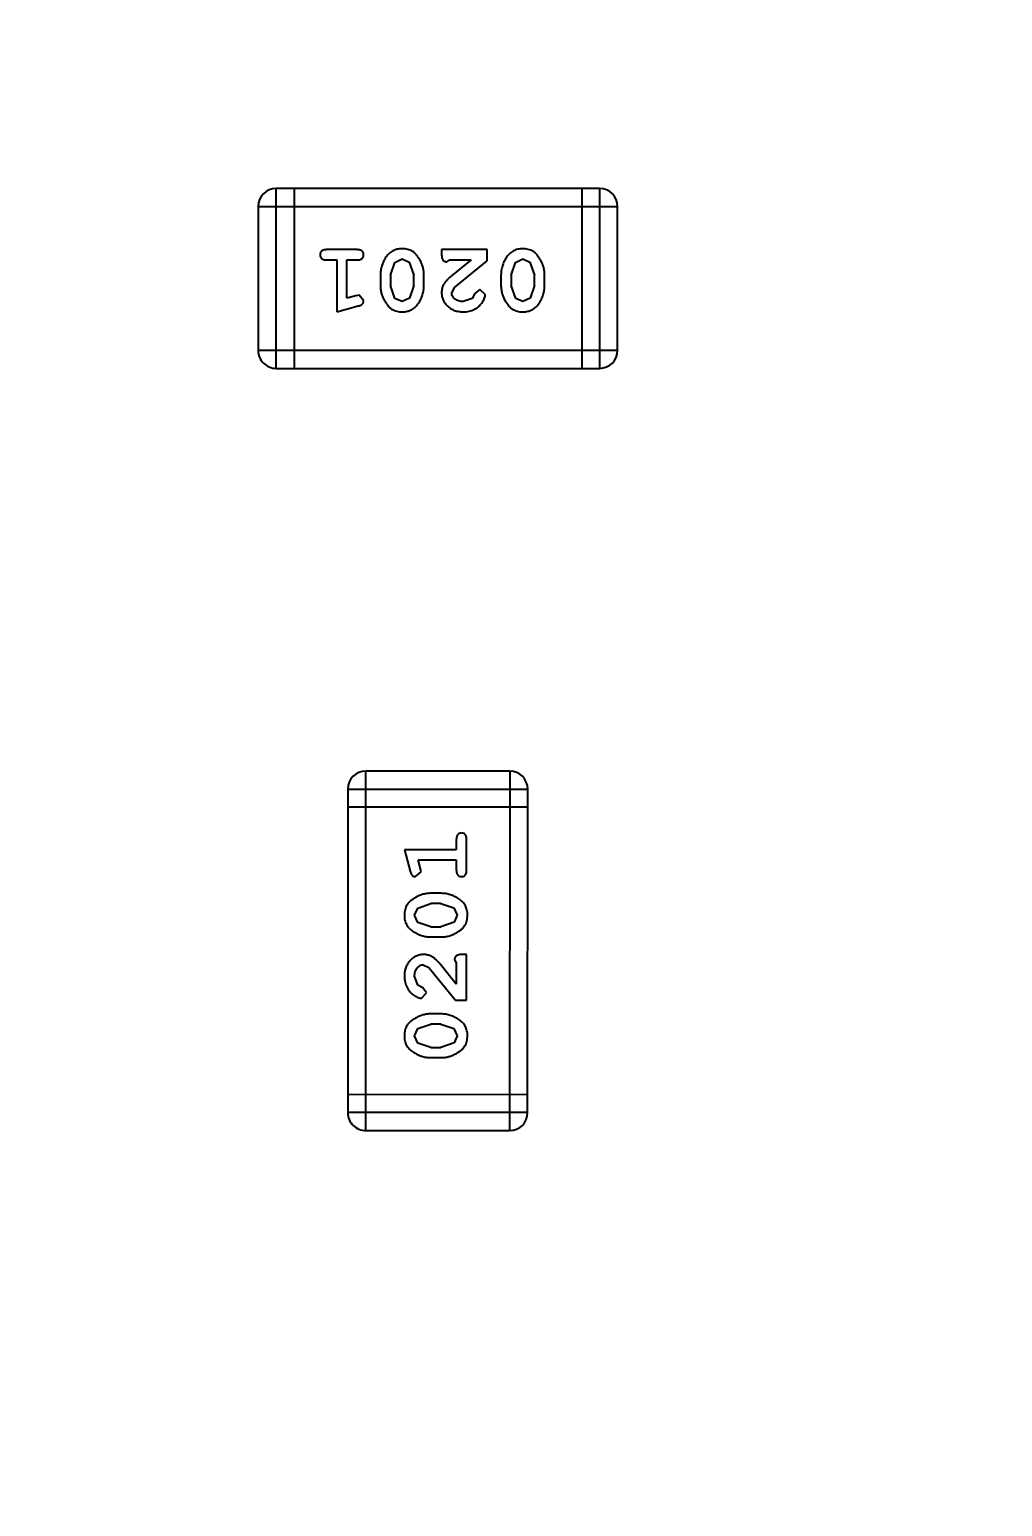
# Model space of a CAD drawing. Header units: inches. Extents: x -37.2 to 29.4, y -3.8 to 37.3.
# Drawn here: x -24.673 to -23.023, y 17.306 to 19.81 of the extents above; entities that cross this region are included whole.
import ezdxf

# ---------------------------------------------------------------- set-up
doc = ezdxf.new("R2010")
doc.units = ezdxf.units.IN
doc.header["$LTSCALE"] = 1.21
doc.header["$MEASUREMENT"] = 0
doc.header["$PDMODE"] = 3
doc.header["$PDSIZE"] = 0.3125
doc.layers.get('0').update_dxf_attribs({"linetype": 'CONTINUOUS'})
doc.layers.get('Defpoints').update_dxf_attribs({"linetype": 'CONTINUOUS'})
doc.layers.add('DIM', color=3, linetype='CONTINUOUS')
doc.styles.get("Standard").update_dxf_attribs({"font": 'txt', "width": 0.8})
doc.dimstyles.get("Standard").update_dxf_attribs({"dimtxt": 0.15625, "dimasz": 0.1875, "dimexe": 0.125, "dimexo": 0.0625, "dimgap": 0.09, "dimtad": 0, "dimtih": 1, "dimtoh": 1, "dimzin": 4, "dimdsep": 46, "dimtxsty": 'STANDARD', "dimblk": '_FILLED', "dimblk1": '_FILLED', "dimblk2": '_FILLED', "dimcen": 0.09, "dimazin": 1, "dimtp": 0.01, "dimtm": 0.01, "dimtfac": 1, "dimtofl": 0, "dimtmove": 0, "dimatfit": 3, "dimldrblk": '_FILLED', "dimfxl": 1, "dimtolj": 1, "dimtzin": 4, "dimarcsym": 0})

# ---------------------------------------------------------------- blocks, each defined once
blk = doc.blocks.new('_FILLED')
at = {"color": 0, "linetype": 'ByBlock'}
blk.add_solid([(0, 0), (-1, 0.1667), (-1, -0.1667)], dxfattribs=at)
blk = doc.blocks.new('*D5')
at = {"layer": 'Defpoints', "color": 0}
for p in [(-36.4962, 28.4485), (-28.0296, 28.4485), (-12.0218, 0.4472)]:
    blk.add_point(p, dxfattribs=at)
at = {"layer": 'DIM', "color": 0, "lineweight": -2}
for p, q in [((-28.0921, 28.4485), (-36.6212, 28.4485)), ((-36.4962, 27.4485), (-36.4962, 16.0045)), ((-36.4962, 1.4472), (-36.4962, 12.8912)), ((-12.0843, 0.4472), (-36.6212, 0.4472))]:
    blk.add_line(p, q, dxfattribs=at)
for p, rotation in [((-36.4962, 28.4485), 90), ((-36.4962, 0.4472), 270)]:
    blk.add_blockref('_FILLED', p, dxfattribs=dict(at, rotation=rotation))
at = {"layer": 'DIM', "color": 0, "insert": (-36.4962, 14.4478), "char_height": 1, "attachment_point": 5, "rotation": 90}
blk.add_mtext('\\A1;28.00', dxfattribs=at)

msp = doc.modelspace()

# ---------------------------------------------------------------- linework, layer by layer
at = {"color": 7, "linetype": 'Continuous'}
for p, q in [((-24.2547, 19.2356), (-24.2547, 19.5404)), ((-23.7061, 19.5404), (-24.2547, 19.5404)), ((-24.2242, 19.5404), (-24.2242, 19.2356)), ((-23.7365, 19.5404), (-23.7366, 19.2356)), ((-23.7061, 19.5404), (-23.7061, 19.2356)), ((-24.2852, 19.51), (-24.2852, 19.2661)), ((-24.2852, 19.51), (-23.6756, 19.5099)), ((-23.6756, 19.2661), (-23.6756, 19.5099)), ((-24.1173, 19.4368), (-24.1692, 19.4368)), ((-23.9741, 19.4368), (-23.9741, 19.4289)), ((-23.897, 19.4368), (-23.9741, 19.4368)), ((-23.897, 19.4179), (-23.897, 19.4368)), ((-24.1692, 19.4195), (-24.1519, 19.4195)), ((-24.1519, 19.4195), (-24.1519, 19.3314)), ((-24.1346, 19.3545), (-24.1346, 19.4195)), ((-24.1346, 19.4195), (-24.1173, 19.4195)), ((-24.0606, 19.3935), (-24.0534, 19.4153)), ((-24.0534, 19.4153), (-24.0411, 19.4211)), ((-24.0411, 19.4211), (-24.0289, 19.4158)), ((-24.0289, 19.4158), (-24.0213, 19.3935)), ((-23.9654, 19.4163), (-23.9599, 19.4195)), ((-23.9599, 19.4195), (-23.9238, 19.4195)), ((-23.9238, 19.4195), (-23.9573, 19.3924)), ((-23.952, 19.3729), (-23.897, 19.4179)), ((-23.8561, 19.3935), (-23.8489, 19.4152)), ((-23.8489, 19.4152), (-23.8366, 19.421)), ((-23.8366, 19.421), (-23.8244, 19.4158)), ((-23.8244, 19.4158), (-23.8168, 19.3935)), ((-24.0779, 19.3938), (-24.0779, 19.376)), ((-24.0606, 19.3935), (-24.0606, 19.3763)), ((-24.0213, 19.3763), (-24.0213, 19.3935)), ((-24.004, 19.376), (-24.004, 19.3937)), ((-23.8734, 19.3937), (-23.8734, 19.376)), ((-23.8561, 19.3935), (-23.8561, 19.3763)), ((-23.8168, 19.3763), (-23.8168, 19.3935)), ((-23.7995, 19.376), (-23.7995, 19.3937)), ((-24.1195, 19.3587), (-24.1346, 19.3545)), ((-24.1141, 19.3597), (-24.1195, 19.3587)), ((-24.1062, 19.3504), (-24.1141, 19.3597)), ((-24.0531, 19.354), (-24.0606, 19.3763)), ((-24.0409, 19.3487), (-24.0531, 19.354)), ((-24.0285, 19.3545), (-24.0409, 19.3487)), ((-24.0213, 19.3763), (-24.0285, 19.3545)), ((-23.9568, 19.3632), (-23.952, 19.3729)), ((-23.9224, 19.3541), (-23.9373, 19.3487)), ((-23.9175, 19.3626), (-23.9224, 19.3541)), ((-23.909, 19.3691), (-23.9175, 19.3626)), ((-23.9002, 19.3607), (-23.909, 19.3691)), ((-23.8485, 19.354), (-23.8561, 19.3763)), ((-23.8364, 19.3487), (-23.8485, 19.354)), ((-23.824, 19.3545), (-23.8364, 19.3487)), ((-23.8168, 19.3763), (-23.824, 19.3545)), ((-24.1519, 19.3314), (-24.1153, 19.3413)), ((-23.6756, 19.2661), (-24.2852, 19.2661)), ((-24.2547, 19.2356), (-23.7061, 19.2356)), ((-24.1025, 17.9434), (-24.1025, 18.553)), ((-23.8586, 18.553), (-24.1025, 18.553)), ((-23.8586, 18.553), (-23.8587, 17.9434)), ((-24.1329, 18.5225), (-24.133, 17.9739)), ((-24.1329, 18.5225), (-23.8281, 18.5225)), ((-23.8282, 17.9739), (-23.8281, 18.5225)), ((-23.8281, 18.492), (-24.1329, 18.492)), ((-23.9491, 18.437), (-23.9491, 18.4197)), ((-23.9318, 18.385), (-23.9318, 18.437)), ((-24.0372, 18.4197), (-24.0273, 18.3831)), ((-23.9491, 18.4197), (-24.0372, 18.4197)), ((-24.0099, 18.3873), (-24.014, 18.4024)), ((-24.014, 18.4024), (-23.9491, 18.4024)), ((-23.9491, 18.4024), (-23.9491, 18.385)), ((-24.0181, 18.374), (-24.0089, 18.3819)), ((-24.0089, 18.3819), (-24.0099, 18.3873)), ((-24.0146, 18.3208), (-23.9923, 18.3284)), ((-23.9748, 18.3457), (-23.9926, 18.3457)), ((-23.9751, 18.3284), (-23.9923, 18.3284)), ((-23.9751, 18.3284), (-23.9533, 18.3212)), ((-24.0199, 18.3087), (-24.0146, 18.3208)), ((-24.0141, 18.2963), (-24.0199, 18.3087)), ((-23.9533, 18.3212), (-23.9475, 18.3089)), ((-23.9475, 18.3089), (-23.9528, 18.2967)), ((-23.9923, 18.2891), (-24.0141, 18.2963)), ((-23.9923, 18.2891), (-23.9751, 18.2891)), ((-23.9528, 18.2967), (-23.9751, 18.2891)), ((-23.9926, 18.2718), (-23.9748, 18.2718)), ((-23.9522, 18.2332), (-23.9491, 18.2277)), ((-23.9491, 18.2277), (-23.9491, 18.1915)), ((-23.9318, 18.2419), (-23.9397, 18.2419)), ((-23.9318, 18.1648), (-23.9318, 18.2419)), ((-24.0145, 18.1902), (-24.0199, 18.2051)), ((-24.0054, 18.2246), (-23.9956, 18.2198)), ((-23.9956, 18.2198), (-23.9507, 18.1648)), ((-23.9491, 18.1915), (-23.9761, 18.2251)), ((-24.006, 18.1853), (-24.0145, 18.1902)), ((-24.0079, 18.168), (-23.9994, 18.1768)), ((-23.9994, 18.1768), (-24.006, 18.1853)), ((-23.9507, 18.1648), (-23.9318, 18.1648)), ((-23.9748, 18.1412), (-23.9926, 18.1412)), ((-24.0199, 18.1042), (-24.0146, 18.1163)), ((-24.0141, 18.0918), (-24.0199, 18.1042)), ((-24.0146, 18.1163), (-23.9923, 18.1239)), ((-23.9751, 18.1239), (-23.9923, 18.1239)), ((-23.9751, 18.1239), (-23.9533, 18.1167)), ((-23.9533, 18.1167), (-23.9475, 18.1044)), ((-23.9475, 18.1044), (-23.9528, 18.0922)), ((-23.9923, 18.0846), (-24.0141, 18.0918)), ((-23.9923, 18.0846), (-23.9751, 18.0846)), ((-23.9528, 18.0922), (-23.9751, 18.0846)), ((-23.9926, 18.0673), (-23.9748, 18.0673)), ((-23.8282, 18.0043), (-24.133, 18.0044)), ((-23.8282, 17.9739), (-24.133, 17.9739)), ((-24.1025, 17.9434), (-23.8587, 17.9434))]:
    msp.add_line(p, q, dxfattribs=at)
for centre, start, end in [((-24.2547, 19.51), 89.9955, 179.9955), ((-23.7061, 19.5099), 359.9955, 89.9955), ((-24.2547, 19.2661), 179.9955, 269.9955), ((-23.7061, 19.2661), 269.9955, 359.9955), ((-24.1025, 18.5225), 89.9955, 179.9955), ((-23.8586, 18.5225), 359.9955, 89.9955), ((-24.1025, 17.9739), 179.9955, 269.9955), ((-23.8587, 17.9739), 269.9955, 359.9955)]:
    msp.add_arc(centre, 0.0305, start, end, dxfattribs=at)
for points, knots in [([(-24.1692, 19.4368), (-24.1701, 19.4368), (-24.1717, 19.4367), (-24.1741, 19.4363), (-24.176, 19.4356), (-24.1776, 19.4345), (-24.1787, 19.4331), (-24.1796, 19.4316), (-24.1801, 19.4299), (-24.1801, 19.4288), (-24.1802, 19.4281)], [0, 0, 0, 0, 0.169012, 0.317488, 0.445429, 0.560977, 0.67065, 0.776666, 0.88492, 1, 1, 1, 1]), ([(-24.1802, 19.4281), (-24.1801, 19.4275), (-24.1801, 19.4264), (-24.1796, 19.4247), (-24.1787, 19.4232), (-24.1776, 19.4219), (-24.176, 19.4208), (-24.1741, 19.42), (-24.1717, 19.4196), (-24.1701, 19.4195), (-24.1692, 19.4195)], [0, 0, 0, 0, 0.11517, 0.223509, 0.328254, 0.438012, 0.553651, 0.682263, 0.830856, 1, 1, 1, 1]), ([(-24.1062, 19.4281), (-24.1063, 19.4288), (-24.1063, 19.4299), (-24.1068, 19.4316), (-24.1077, 19.4331), (-24.1088, 19.4345), (-24.1104, 19.4355), (-24.1124, 19.4363), (-24.1147, 19.4367), (-24.1164, 19.4368), (-24.1173, 19.4368)], [0, 0, 0, 0, 0.115051, 0.223278, 0.329269, 0.437893, 0.554681, 0.682591, 0.83103, 1, 1, 1, 1]), ([(-24.1173, 19.4195), (-24.1164, 19.4195), (-24.1147, 19.4196), (-24.1123, 19.42), (-24.1104, 19.4208), (-24.1088, 19.4218), (-24.1077, 19.4232), (-24.1068, 19.4247), (-24.1063, 19.4263), (-24.1063, 19.4275), (-24.1062, 19.4281)], [0, 0, 0, 0, 0.169102, 0.317658, 0.446239, 0.563118, 0.671828, 0.776546, 0.884858, 1, 1, 1, 1]), ([(-24.041, 19.4384), (-24.0425, 19.4383), (-24.0453, 19.4383), (-24.0494, 19.4375), (-24.0532, 19.4364), (-24.0568, 19.4348), (-24.0601, 19.4328), (-24.0632, 19.4303), (-24.066, 19.4273), (-24.0684, 19.424), (-24.0706, 19.4204), (-24.0726, 19.4167), (-24.0742, 19.413), (-24.0756, 19.4092), (-24.0766, 19.4054), (-24.0774, 19.4016), (-24.0778, 19.3977), (-24.0779, 19.3951), (-24.0779, 19.3938)], [0, 0, 0, 0, 0.067217, 0.131051, 0.19272, 0.252824, 0.312745, 0.373449, 0.436041, 0.501494, 0.567761, 0.632087, 0.695096, 0.757109, 0.817993, 0.878657, 0.939311, 1, 1, 1, 1]), ([(-24.004, 19.3937), (-24.004, 19.3948), (-24.004, 19.3969), (-24.0044, 19.4001), (-24.0048, 19.4033), (-24.0055, 19.4063), (-24.0064, 19.4094), (-24.0075, 19.4124), (-24.0088, 19.4153), (-24.0103, 19.4182), (-24.0118, 19.421), (-24.0135, 19.4235), (-24.0151, 19.4258), (-24.0168, 19.4279), (-24.0185, 19.4298), (-24.0202, 19.4315), (-24.0219, 19.4329), (-24.0243, 19.4345), (-24.0274, 19.4361), (-24.0316, 19.4374), (-24.0362, 19.4382), (-24.0394, 19.4383), (-24.041, 19.4384)], [0, 0, 0, 0, 0.049886, 0.09882, 0.148132, 0.19689, 0.246038, 0.295176, 0.345305, 0.395692, 0.445312, 0.491875, 0.535813, 0.577009, 0.616081, 0.652689, 0.687585, 0.720206, 0.785062, 0.85223, 0.923759, 1, 1, 1, 1]), ([(-23.9741, 19.4289), (-23.9741, 19.4278), (-23.974, 19.4259), (-23.9736, 19.4232), (-23.9729, 19.4209), (-23.9719, 19.4192), (-23.9705, 19.4179), (-23.969, 19.417), (-23.9673, 19.4164), (-23.9661, 19.4164), (-23.9654, 19.4163)], [0, 0, 0, 0, 0.1844, 0.34094, 0.473574, 0.586824, 0.690029, 0.789175, 0.890445, 1, 1, 1, 1]), ([(-23.8365, 19.4383), (-23.838, 19.4383), (-23.8408, 19.4382), (-23.8449, 19.4375), (-23.8487, 19.4364), (-23.8523, 19.4348), (-23.8556, 19.4328), (-23.8586, 19.4303), (-23.8615, 19.4273), (-23.8639, 19.4239), (-23.8661, 19.4203), (-23.8681, 19.4167), (-23.8697, 19.4129), (-23.8711, 19.4092), (-23.8721, 19.4054), (-23.8729, 19.4015), (-23.8733, 19.3976), (-23.8734, 19.395), (-23.8734, 19.3937)], [0, 0, 0, 0, 0.067217, 0.131051, 0.19272, 0.252824, 0.312745, 0.373449, 0.436041, 0.501494, 0.567761, 0.632087, 0.695096, 0.757109, 0.817993, 0.878657, 0.939311, 1, 1, 1, 1]), ([(-23.7995, 19.3937), (-23.7995, 19.3948), (-23.7995, 19.3969), (-23.7998, 19.4001), (-23.8003, 19.4032), (-23.801, 19.4063), (-23.8019, 19.4094), (-23.803, 19.4124), (-23.8043, 19.4153), (-23.8058, 19.4182), (-23.8073, 19.4209), (-23.809, 19.4235), (-23.8106, 19.4258), (-23.8122, 19.4279), (-23.8139, 19.4298), (-23.8156, 19.4314), (-23.8174, 19.4329), (-23.8197, 19.4345), (-23.8229, 19.4361), (-23.8271, 19.4374), (-23.8317, 19.4382), (-23.8349, 19.4383), (-23.8365, 19.4383)], [0, 0, 0, 0, 0.049886, 0.09882, 0.148132, 0.19689, 0.246038, 0.295176, 0.345305, 0.395692, 0.445312, 0.491875, 0.535813, 0.577009, 0.616081, 0.652689, 0.687585, 0.720206, 0.785062, 0.85223, 0.923759, 1, 1, 1, 1]), ([(-23.9573, 19.3924), (-23.9582, 19.3917), (-23.9599, 19.3902), (-23.9623, 19.388), (-23.9644, 19.3858), (-23.9663, 19.3839), (-23.9679, 19.382), (-23.9692, 19.3802), (-23.9703, 19.3786), (-23.9715, 19.3765), (-23.9725, 19.374), (-23.9734, 19.3708), (-23.974, 19.3675), (-23.9741, 19.3653), (-23.9741, 19.3641)], [0, 0, 0, 0, 0.103002, 0.197728, 0.285279, 0.365235, 0.437224, 0.502446, 0.560545, 0.611446, 0.707576, 0.80349, 0.900532, 1, 1, 1, 1]), ([(-24.0779, 19.376), (-24.0779, 19.3749), (-24.0779, 19.3728), (-24.0776, 19.3696), (-24.077, 19.3665), (-24.0764, 19.3634), (-24.0754, 19.3603), (-24.0743, 19.3573), (-24.073, 19.3543), (-24.0715, 19.3514), (-24.0699, 19.3487), (-24.0683, 19.3462), (-24.0667, 19.3438), (-24.065, 19.3417), (-24.0633, 19.3399), (-24.0616, 19.3382), (-24.0598, 19.3368), (-24.0575, 19.3352), (-24.0543, 19.3336), (-24.0501, 19.3323), (-24.0456, 19.3315), (-24.0424, 19.3314), (-24.0408, 19.3314)], [0, 0, 0, 0, 0.049855, 0.099516, 0.148482, 0.19758, 0.246804, 0.296268, 0.346517, 0.397047, 0.446826, 0.49336, 0.537801, 0.579207, 0.617974, 0.654833, 0.689171, 0.722088, 0.786392, 0.853518, 0.924186, 1, 1, 1, 1]), ([(-24.0408, 19.3314), (-24.0394, 19.3314), (-24.0365, 19.3315), (-24.0325, 19.3322), (-24.0286, 19.3333), (-24.025, 19.3349), (-24.0217, 19.337), (-24.0187, 19.3395), (-24.0159, 19.3425), (-24.0134, 19.3458), (-24.0112, 19.3494), (-24.0093, 19.3531), (-24.0077, 19.3568), (-24.0063, 19.3606), (-24.0053, 19.3644), (-24.0045, 19.3682), (-24.0041, 19.3721), (-24.004, 19.3747), (-24.004, 19.376)], [0, 0, 0, 0, 0.06692, 0.130834, 0.19258, 0.252759, 0.312631, 0.373411, 0.436359, 0.501894, 0.568244, 0.632472, 0.69556, 0.757163, 0.818592, 0.878885, 0.939235, 1, 1, 1, 1]), ([(-23.9741, 19.3641), (-23.9741, 19.363), (-23.974, 19.3608), (-23.9735, 19.3576), (-23.9727, 19.3545), (-23.9716, 19.3515), (-23.9701, 19.3487), (-23.9683, 19.3459), (-23.9662, 19.3434), (-23.9638, 19.3409), (-23.9612, 19.3387), (-23.9583, 19.3367), (-23.9553, 19.3351), (-23.9521, 19.3337), (-23.9487, 19.3327), (-23.9451, 19.3319), (-23.9413, 19.3315), (-23.9387, 19.3314), (-23.9374, 19.3314)], [0, 0, 0, 0, 0.060981, 0.120256, 0.178148, 0.236115, 0.293993, 0.352864, 0.413358, 0.476056, 0.539296, 0.602396, 0.665116, 0.728325, 0.792919, 0.859317, 0.928302, 1, 1, 1, 1]), ([(-23.9373, 19.3487), (-23.9387, 19.3487), (-23.9414, 19.3488), (-23.9452, 19.3497), (-23.9486, 19.351), (-23.9515, 19.353), (-23.9538, 19.3552), (-23.9555, 19.3577), (-23.9566, 19.3604), (-23.9567, 19.3623), (-23.9568, 19.3632)], [0, 0, 0, 0, 0.156344, 0.299348, 0.4327, 0.561, 0.682299, 0.791883, 0.89611, 1, 1, 1, 1]), ([(-23.9374, 19.3314), (-23.9357, 19.3314), (-23.9324, 19.3316), (-23.9274, 19.3324), (-23.9227, 19.3338), (-23.9182, 19.3358), (-23.914, 19.3382), (-23.9104, 19.3411), (-23.9073, 19.3444), (-23.9047, 19.3479), (-23.9028, 19.3515), (-23.9013, 19.3548), (-23.9004, 19.3579), (-23.9002, 19.3598), (-23.9002, 19.3607)], [0, 0, 0, 0, 0.098286, 0.193983, 0.289056, 0.384352, 0.477435, 0.566197, 0.652355, 0.737986, 0.818188, 0.887401, 0.94802, 1, 1, 1, 1]), ([(-23.8734, 19.376), (-23.8734, 19.3749), (-23.8734, 19.3728), (-23.8731, 19.3696), (-23.8725, 19.3664), (-23.8719, 19.3633), (-23.8709, 19.3603), (-23.8698, 19.3573), (-23.8685, 19.3543), (-23.867, 19.3514), (-23.8654, 19.3487), (-23.8638, 19.3461), (-23.8621, 19.3438), (-23.8605, 19.3417), (-23.8588, 19.3399), (-23.8571, 19.3382), (-23.8553, 19.3368), (-23.853, 19.3352), (-23.8498, 19.3336), (-23.8456, 19.3323), (-23.8411, 19.3315), (-23.8379, 19.3314), (-23.8363, 19.3314)], [0, 0, 0, 0, 0.049855, 0.099516, 0.148482, 0.19758, 0.246804, 0.296268, 0.346517, 0.397047, 0.446826, 0.49336, 0.537801, 0.579207, 0.617974, 0.654833, 0.689171, 0.722088, 0.786392, 0.853518, 0.924186, 1, 1, 1, 1]), ([(-23.8363, 19.3314), (-23.8348, 19.3314), (-23.832, 19.3315), (-23.8279, 19.3322), (-23.8241, 19.3333), (-23.8205, 19.3349), (-23.8172, 19.337), (-23.8142, 19.3395), (-23.8114, 19.3424), (-23.8089, 19.3458), (-23.8067, 19.3494), (-23.8048, 19.3531), (-23.8031, 19.3568), (-23.8018, 19.3606), (-23.8008, 19.3644), (-23.8, 19.3682), (-23.7996, 19.3721), (-23.7995, 19.3747), (-23.7995, 19.376)], [0, 0, 0, 0, 0.06692, 0.130834, 0.19258, 0.252759, 0.312631, 0.373411, 0.436359, 0.501894, 0.568244, 0.632472, 0.69556, 0.757163, 0.818592, 0.878885, 0.939235, 1, 1, 1, 1]), ([(-24.1153, 19.3413), (-24.1144, 19.3415), (-24.1129, 19.342), (-24.1108, 19.3429), (-24.1092, 19.3438), (-24.108, 19.3448), (-24.1072, 19.346), (-24.1066, 19.3473), (-24.1063, 19.3488), (-24.1063, 19.3499), (-24.1062, 19.3504)], [0, 0, 0, 0, 0.187321, 0.344927, 0.475328, 0.579604, 0.674244, 0.773631, 0.882025, 1, 1, 1, 1]), ([(-23.9404, 18.448), (-23.941, 18.4479), (-23.9422, 18.4479), (-23.9439, 18.4474), (-23.9454, 18.4465), (-23.9467, 18.4454), (-23.9478, 18.4438), (-23.9486, 18.4419), (-23.949, 18.4395), (-23.9491, 18.4379), (-23.9491, 18.437)], [0, 0, 0, 0, 0.11517, 0.223509, 0.328254, 0.438012, 0.553651, 0.682263, 0.830856, 1, 1, 1, 1]), ([(-23.9318, 18.437), (-23.9318, 18.4379), (-23.9318, 18.4395), (-23.9323, 18.4419), (-23.933, 18.4438), (-23.9341, 18.4454), (-23.9354, 18.4465), (-23.9369, 18.4474), (-23.9386, 18.4479), (-23.9398, 18.4479), (-23.9404, 18.448)], [0, 0, 0, 0, 0.169012, 0.317488, 0.445429, 0.560977, 0.67065, 0.776666, 0.88492, 1, 1, 1, 1]), ([(-24.0273, 18.3831), (-24.027, 18.3822), (-24.0266, 18.3807), (-24.0257, 18.3786), (-24.0248, 18.377), (-24.0238, 18.3758), (-24.0226, 18.375), (-24.0213, 18.3744), (-24.0198, 18.3741), (-24.0187, 18.3741), (-24.0181, 18.374)], [0, 0, 0, 0, 0.187321, 0.344927, 0.475328, 0.579604, 0.674244, 0.773631, 0.882025, 1, 1, 1, 1]), ([(-23.9491, 18.385), (-23.9491, 18.3842), (-23.949, 18.3825), (-23.9486, 18.3801), (-23.9478, 18.3782), (-23.9467, 18.3766), (-23.9454, 18.3755), (-23.9439, 18.3746), (-23.9422, 18.3741), (-23.941, 18.3741), (-23.9404, 18.374)], [0, 0, 0, 0, 0.169102, 0.317658, 0.446239, 0.563118, 0.671828, 0.776546, 0.884858, 1, 1, 1, 1]), ([(-23.9404, 18.374), (-23.9398, 18.3741), (-23.9386, 18.3741), (-23.9369, 18.3746), (-23.9354, 18.3755), (-23.9341, 18.3766), (-23.933, 18.3782), (-23.9323, 18.3801), (-23.9318, 18.3825), (-23.9318, 18.3841), (-23.9318, 18.385)], [0, 0, 0, 0, 0.115051, 0.223278, 0.329269, 0.437893, 0.554681, 0.682591, 0.83103, 1, 1, 1, 1]), ([(-23.9926, 18.3457), (-23.9936, 18.3457), (-23.9958, 18.3457), (-23.999, 18.3454), (-24.0021, 18.3448), (-24.0052, 18.3442), (-24.0083, 18.3432), (-24.0113, 18.3421), (-24.0142, 18.3408), (-24.0171, 18.3393), (-24.0199, 18.3377), (-24.0224, 18.3361), (-24.0247, 18.3344), (-24.0268, 18.3328), (-24.0287, 18.3311), (-24.0303, 18.3294), (-24.0318, 18.3276), (-24.0333, 18.3253), (-24.0349, 18.3221), (-24.0362, 18.3179), (-24.037, 18.3134), (-24.0371, 18.3102), (-24.0372, 18.3086)], [0, 0, 0, 0, 0.049855, 0.099516, 0.148482, 0.19758, 0.246804, 0.296268, 0.346517, 0.397047, 0.446826, 0.49336, 0.537801, 0.579207, 0.617974, 0.654833, 0.689171, 0.722088, 0.786392, 0.853518, 0.924186, 1, 1, 1, 1]), ([(-23.9302, 18.3088), (-23.9302, 18.3103), (-23.9303, 18.3131), (-23.931, 18.3172), (-23.9322, 18.321), (-23.9337, 18.3246), (-23.9358, 18.3279), (-23.9383, 18.331), (-23.9412, 18.3338), (-23.9446, 18.3362), (-23.9482, 18.3384), (-23.9519, 18.3404), (-23.9556, 18.342), (-23.9594, 18.3434), (-23.9632, 18.3444), (-23.967, 18.3452), (-23.9709, 18.3456), (-23.9735, 18.3457), (-23.9748, 18.3457)], [0, 0, 0, 0, 0.067217, 0.131051, 0.19272, 0.252824, 0.312745, 0.373449, 0.436041, 0.501494, 0.567761, 0.632087, 0.695096, 0.757109, 0.817993, 0.878657, 0.939311, 1, 1, 1, 1]), ([(-24.0372, 18.3086), (-24.0371, 18.3071), (-24.0371, 18.3043), (-24.0364, 18.3003), (-24.0352, 18.2964), (-24.0337, 18.2928), (-24.0316, 18.2895), (-24.0291, 18.2865), (-24.0261, 18.2837), (-24.0227, 18.2812), (-24.0191, 18.279), (-24.0154, 18.2771), (-24.0117, 18.2755), (-24.008, 18.2741), (-24.0042, 18.2731), (-24.0003, 18.2723), (-23.9965, 18.2719), (-23.9939, 18.2718), (-23.9926, 18.2718)], [0, 0, 0, 0, 0.06692, 0.130834, 0.19258, 0.252759, 0.312631, 0.373411, 0.436359, 0.501894, 0.568244, 0.632472, 0.69556, 0.757163, 0.818592, 0.878885, 0.939235, 1, 1, 1, 1]), ([(-23.9748, 18.2718), (-23.9738, 18.2718), (-23.9716, 18.2718), (-23.9684, 18.2721), (-23.9653, 18.2726), (-23.9622, 18.2733), (-23.9592, 18.2742), (-23.9562, 18.2753), (-23.9532, 18.2766), (-23.9503, 18.2781), (-23.9476, 18.2796), (-23.9451, 18.2813), (-23.9428, 18.2829), (-23.9406, 18.2846), (-23.9388, 18.2863), (-23.9371, 18.2879), (-23.9357, 18.2897), (-23.9341, 18.2921), (-23.9325, 18.2952), (-23.9312, 18.2994), (-23.9303, 18.304), (-23.9303, 18.3072), (-23.9302, 18.3088)], [0, 0, 0, 0, 0.049886, 0.09882, 0.148132, 0.19689, 0.246038, 0.295176, 0.345305, 0.395692, 0.445312, 0.491875, 0.535813, 0.577009, 0.616081, 0.652689, 0.687585, 0.720206, 0.785062, 0.85223, 0.923759, 1, 1, 1, 1]), ([(-24.0044, 18.2419), (-24.0055, 18.2419), (-24.0077, 18.2418), (-24.011, 18.2413), (-24.0141, 18.2405), (-24.0171, 18.2394), (-24.0199, 18.2379), (-24.0226, 18.2361), (-24.0252, 18.234), (-24.0277, 18.2316), (-24.0299, 18.229), (-24.0319, 18.2261), (-24.0335, 18.2231), (-24.0349, 18.2199), (-24.0359, 18.2165), (-24.0367, 18.2129), (-24.0371, 18.2091), (-24.0372, 18.2065), (-24.0372, 18.2052)], [0, 0, 0, 0, 0.060981, 0.120256, 0.178148, 0.236115, 0.293993, 0.352864, 0.413358, 0.476056, 0.539296, 0.602396, 0.665116, 0.728325, 0.792919, 0.859317, 0.928302, 1, 1, 1, 1]), ([(-23.9761, 18.2251), (-23.9769, 18.226), (-23.9784, 18.2277), (-23.9806, 18.2301), (-23.9827, 18.2322), (-23.9847, 18.2341), (-23.9866, 18.2357), (-23.9883, 18.237), (-23.99, 18.2381), (-23.992, 18.2393), (-23.9946, 18.2403), (-23.9978, 18.2412), (-24.0011, 18.2418), (-24.0033, 18.2419), (-24.0044, 18.2419)], [0, 0, 0, 0, 0.103002, 0.197728, 0.285279, 0.365235, 0.437224, 0.502446, 0.560545, 0.611446, 0.707576, 0.80349, 0.900532, 1, 1, 1, 1]), ([(-23.9397, 18.2419), (-23.9407, 18.2419), (-23.9427, 18.2418), (-23.9454, 18.2414), (-23.9477, 18.2407), (-23.9494, 18.2396), (-23.9507, 18.2383), (-23.9516, 18.2368), (-23.9522, 18.2351), (-23.9522, 18.2339), (-23.9522, 18.2332)], [0, 0, 0, 0, 0.1844, 0.34094, 0.473574, 0.586824, 0.690029, 0.789175, 0.890445, 1, 1, 1, 1]), ([(-24.0372, 18.2052), (-24.0371, 18.2035), (-24.037, 18.2002), (-24.0362, 18.1952), (-24.0347, 18.1905), (-24.0327, 18.186), (-24.0303, 18.1818), (-24.0274, 18.1782), (-24.0242, 18.175), (-24.0206, 18.1725), (-24.0171, 18.1706), (-24.0137, 18.1691), (-24.0107, 18.1682), (-24.0088, 18.168), (-24.0079, 18.168)], [0, 0, 0, 0, 0.098286, 0.193983, 0.289056, 0.384352, 0.477435, 0.566197, 0.652355, 0.737986, 0.818188, 0.887401, 0.94802, 1, 1, 1, 1]), ([(-24.0199, 18.2051), (-24.0198, 18.2065), (-24.0198, 18.2092), (-24.0189, 18.213), (-24.0175, 18.2164), (-24.0156, 18.2193), (-24.0133, 18.2216), (-24.0109, 18.2233), (-24.0082, 18.2244), (-24.0063, 18.2245), (-24.0054, 18.2246)], [0, 0, 0, 0, 0.156344, 0.299348, 0.4327, 0.561, 0.682299, 0.791883, 0.89611, 1, 1, 1, 1]), ([(-23.9926, 18.1412), (-23.9937, 18.1412), (-23.9958, 18.1412), (-23.999, 18.1409), (-24.0021, 18.1403), (-24.0052, 18.1397), (-24.0083, 18.1387), (-24.0113, 18.1376), (-24.0143, 18.1363), (-24.0171, 18.1348), (-24.0199, 18.1332), (-24.0224, 18.1316), (-24.0247, 18.1299), (-24.0269, 18.1283), (-24.0287, 18.1266), (-24.0304, 18.1249), (-24.0318, 18.1231), (-24.0333, 18.1208), (-24.0349, 18.1176), (-24.0363, 18.1134), (-24.0371, 18.1089), (-24.0371, 18.1057), (-24.0372, 18.1041)], [0, 0, 0, 0, 0.049855, 0.099516, 0.148482, 0.19758, 0.246804, 0.296268, 0.346517, 0.397047, 0.446826, 0.49336, 0.537801, 0.579207, 0.617974, 0.654833, 0.689171, 0.722088, 0.786392, 0.853518, 0.924186, 1, 1, 1, 1]), ([(-23.9302, 18.1043), (-23.9303, 18.1058), (-23.9303, 18.1086), (-23.9311, 18.1127), (-23.9322, 18.1165), (-23.9338, 18.1201), (-23.9358, 18.1234), (-23.9383, 18.1264), (-23.9412, 18.1292), (-23.9446, 18.1317), (-23.9482, 18.1339), (-23.9519, 18.1359), (-23.9556, 18.1375), (-23.9594, 18.1389), (-23.9632, 18.1399), (-23.967, 18.1407), (-23.9709, 18.1411), (-23.9735, 18.1412), (-23.9748, 18.1412)], [0, 0, 0, 0, 0.067217, 0.131051, 0.19272, 0.252824, 0.312745, 0.373449, 0.436041, 0.501494, 0.567761, 0.632087, 0.695096, 0.757109, 0.817993, 0.878657, 0.939311, 1, 1, 1, 1]), ([(-24.0372, 18.1041), (-24.0372, 18.1026), (-24.0371, 18.0998), (-24.0364, 18.0957), (-24.0353, 18.0919), (-24.0337, 18.0883), (-24.0316, 18.085), (-24.0291, 18.082), (-24.0261, 18.0792), (-24.0227, 18.0767), (-24.0191, 18.0745), (-24.0155, 18.0726), (-24.0118, 18.0709), (-24.008, 18.0696), (-24.0042, 18.0686), (-24.0004, 18.0678), (-23.9965, 18.0674), (-23.9939, 18.0673), (-23.9926, 18.0673)], [0, 0, 0, 0, 0.06692, 0.130834, 0.19258, 0.252759, 0.312631, 0.373411, 0.436359, 0.501894, 0.568244, 0.632472, 0.69556, 0.757163, 0.818592, 0.878885, 0.939235, 1, 1, 1, 1]), ([(-23.9748, 18.0673), (-23.9738, 18.0673), (-23.9716, 18.0673), (-23.9685, 18.0676), (-23.9653, 18.0681), (-23.9622, 18.0688), (-23.9592, 18.0697), (-23.9562, 18.0708), (-23.9532, 18.0721), (-23.9504, 18.0736), (-23.9476, 18.0751), (-23.9451, 18.0768), (-23.9428, 18.0784), (-23.9407, 18.08), (-23.9388, 18.0817), (-23.9371, 18.0834), (-23.9357, 18.0852), (-23.9341, 18.0875), (-23.9325, 18.0907), (-23.9312, 18.0949), (-23.9304, 18.0995), (-23.9303, 18.1027), (-23.9302, 18.1043)], [0, 0, 0, 0, 0.049886, 0.09882, 0.148132, 0.19689, 0.246038, 0.295176, 0.345305, 0.395692, 0.445312, 0.491875, 0.535813, 0.577009, 0.616081, 0.652689, 0.687585, 0.720206, 0.785062, 0.85223, 0.923759, 1, 1, 1, 1])]:
    msp.add_open_spline(points, degree=3, knots=knots, dxfattribs=at)

# ---------------------------------------------------------------- dimensions: what is measured, and where the dimension line sits
at = {"layer": 'DIM'}
dim = msp.add_linear_dim(base=(-36.4962, 28.4485), p1=(-12.0218, 0.4472), p2=(-28.0296, 28.4485), angle=90, dimstyle='STANDARD', override={"dimtxt": 1, "dimasz": 1, "dimtih": 0, "dimtoh": 0, "dimzin": 0, "dimcen": 0.198, "dimadec": 0, "dimazin": 0, "dimtp": 0, "dimtm": 0, "dimtdec": 4, "dimtzin": 0}, dxfattribs=at)
dim.commit()
dim.dimension.update_dxf_attribs({"geometry": '*D5', "text_midpoint": (-36.4962, 14.4478)})

doc.saveas('drawing.dxf')
